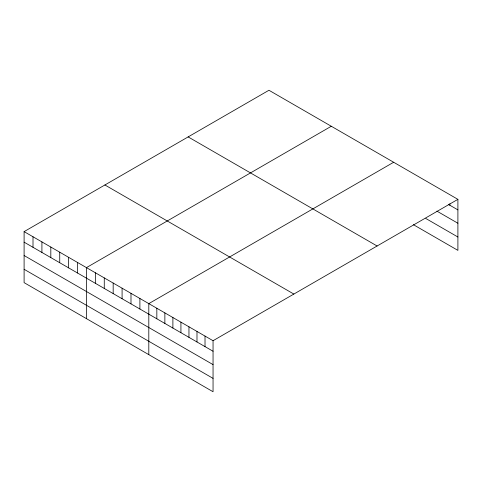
<?xml version="1.0" encoding="UTF-8"?>
<svg xmlns="http://www.w3.org/2000/svg" width="482" height="482" viewBox="0 0 482 482"><rect width="100%" height="100%" fill="white"/><g stroke="black" fill="none" stroke-linecap="round" stroke-linejoin="round"><path stroke-width="0.72" d="M24.1 231.625L213.05 340.714L213.05 391.739L24.1 282.651L24.1 231.625L268.95 90.261L457.9 199.349L457.9 250.375L413.423 224.696M331.303 126.26L86.453 267.624L86.453 318.65M393.655 162.259L148.805 303.624L148.805 354.65M213.05 340.714L457.9 199.349M448.634 204.537L457.9 209.887M436.897 211.122L457.9 223.244M425.781 218.467L457.9 237.011M188.149 136.912L377.099 246.001M104.901 184.974L293.851 294.062M24.1 242.163L213.05 351.251M24.1 255.526L213.05 364.609M24.1 269.287L213.05 378.376M449.869 203.741L449.869 205.248M205.019 336.075L205.019 346.612M196.987 331.441L196.987 341.979M188.956 326.802L188.956 337.34M180.925 322.169L180.925 332.707M172.893 317.53L172.893 328.067M164.868 312.896L164.868 323.434M156.837 308.257L156.837 318.795M139.9 298.478L139.9 309.016M130.99 293.339L130.99 303.877M122.085 288.194L122.085 298.732M113.174 283.055L113.174 293.592M104.269 277.909L104.269 288.447M95.358 272.77L95.358 283.302M77.548 262.479L77.548 273.017M68.637 257.34L68.637 267.878M59.732 252.194L59.732 262.732M50.821 247.055L50.821 257.593M41.916 241.91L41.916 252.448M33.005 236.77L33.005 247.308"/></g></svg>
